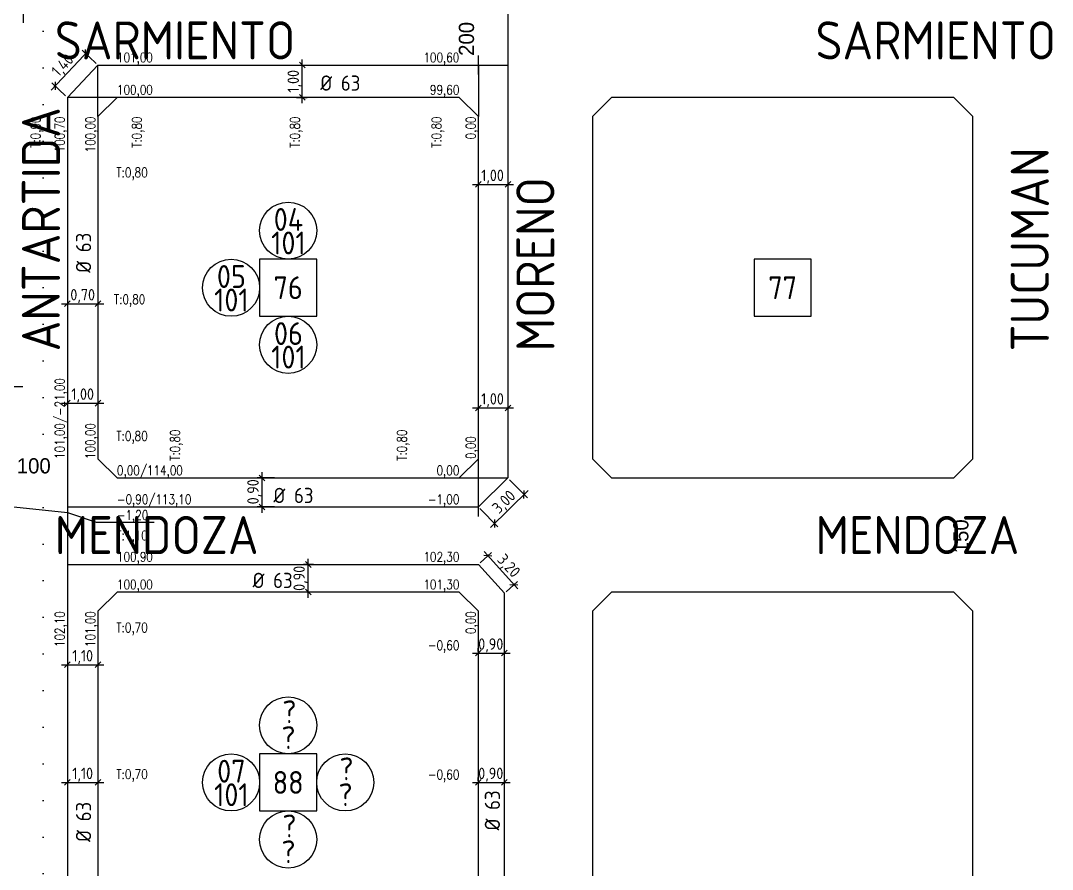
# Model space of a CAD drawing. Extents: x -48 to 13651, y -112 to 3468.
# Drawn here: x 2791.9 to 3063.2, y 1136.3 to 1359.3 of the extents above; entities that cross this region are included whole.
import ezdxf
from ezdxf.enums import TextEntityAlignment as Align

# ---------------------------------------------------------------- set-up
doc = ezdxf.new("R2010")
doc.units = 0
doc.header["$LTSCALE"] = 6
doc.header["$MEASUREMENT"] = 0
doc.linetypes.add('DOT2', pattern=[3.175, 0, -3.175])
doc.layers.get('0').update_dxf_attribs({"linetype": 'CONTINUOUS'})
doc.layers.get('DEFPOINTS').update_dxf_attribs({"linetype": 'CONTINUOUS'})
for name, color, linetype in [('AMPLIACIONES', 2, 'CONTINUOUS'), ('CAS', 7, 'CONTINUOUS'), ('Caño 110mm', 170, 'CONTINUOUS'), ('COTA', 2, 'CONTINUOUS'), ('MANZANAS', 7, 'CONTINUOUS'), ('NUMCASA', 12, 'CONTINUOUS'), ('NUMERO-CROQUIS', 13, 'CONTINUOUS'), ('NUMERO-MANZANA', 4, 'CONTINUOUS'), ('P63', 172, 'CONTINUOUS'), ('PROGRESIVA', 60, 'CONTINUOUS'), ('RADIO', 4, 'DOT2'), ('TXTDIAMETRO', 7, 'CONTINUOUS')]:
    doc.layers.add(name, color=color, linetype=linetype)
doc.layers.add('ATENCION', color=7, linetype='CONTINUOUS', plot=False)
doc.styles.add('ABADIMTCONDE', font='isocp.shx')
doc.styles.add('GEOSLAB703LTBT', font='isocp.shx', dxfattribs={"width": 0.9, "height": 8})
doc.styles.add('GOTHICE', font='GOTHICE.shx', dxfattribs={"height": 0.6})
doc.styles.add('ROMANS', font='romans.shx', dxfattribs={"width": 0.8, "height": 2.5})
doc.dimstyles.new('COTA02', dxfattribs={"dimtxt": 3, "dimasz": 1.5, "dimexe": 1.25, "dimexo": 0.625, "dimgap": 0.3, "dimtad": 1, "dimtoh": 1, "dimdsep": 46, "dimlunit": 6, "dimtxsty": 'ABADIMTCONDE', "dimblk1": 'OBLIQUE', "dimblk2": 'OBLIQUE', "dimsah": 1, "dimcen": 2.5, "dimdle": 1.5, "dimclrd": 60, "dimclre": 60, "dimclrt": 256, "dimadec": 0, "dimazin": 0, "dimtfac": 1, "dimtix": 1, "dimtofl": 0, "dimtmove": 0, "dimatfit": 0, "dimldrblk": 'OBLIQUE', "dimfxl": 1, "dimtolj": 1, "dimtzin": 0, "dimarcsym": 0})

# ---------------------------------------------------------------- blocks, each defined once
blk = doc.blocks.new('CUADRADO')
at = {"layer": 'NUMERO-MANZANA', "linetype": 'Continuous'}
blk.add_lwpolyline([(-7.5, -7.5), (7.5, -7.5), (7.5, 7.5), (-7.5, 7.5)], close=True, dxfattribs=at)
blk = doc.blocks.new('_OBLIQUE')
at = {"color": 0, "linetype": 'ByBlock'}
blk.add_line((-0.5, -0.5), (0.5, 0.5), dxfattribs=at)
blk = doc.blocks.new('*D1608')
at = {"layer": 'DEFPOINTS', "color": 0, "transparency": 16777216}
for p in [(2863.83, 1347.65), (2865.95, 1347.65), (2863.83, 1339.15)]:
    blk.add_point(p, dxfattribs=at)
at = {"layer": 'PROGRESIVA', "color": 60, "lineweight": -2, "transparency": 16777216}
for p, q in [((2865.95, 1337.65), (2865.95, 1349.15)), ((2864.46, 1347.65), (2867.2, 1347.65)), ((2864.46, 1339.15), (2867.2, 1339.15))]:
    blk.add_line(p, q, dxfattribs=at)
at = {"layer": 'PROGRESIVA', "color": 60, "lineweight": -2, "transparency": 16777216, "xscale": 1.5, "yscale": 1.5, "zscale": 1.5}
for p, rotation in [((2865.95, 1347.65), 90), ((2865.95, 1339.15), 270)]:
    blk.add_blockref('_OBLIQUE', p, dxfattribs=dict(at, rotation=rotation))
at = {"layer": 'PROGRESIVA', "transparency": 16777216, "insert": (2863.92, 1343.4), "char_height": 3, "attachment_point": 5, "rotation": 90, "style": 'ABADIMTCONDE'}
blk.add_mtext('\\A1;1,00', dxfattribs=at)
blk = doc.blocks.new('*D1609')
at = {"layer": 'COTA', "color": 60, "lineweight": -2, "transparency": 16777216}
for p, q in [((2804.18, 1285.86), (2804.18, 1283.68)), ((2812.23, 1285.86), (2812.23, 1283.68)), ((2802.68, 1284.93), (2813.73, 1284.93))]:
    blk.add_line(p, q, dxfattribs=at)
at = {"layer": 'DEFPOINTS', "color": 0, "transparency": 16777216}
for p in [(2804.18, 1286.49), (2812.23, 1286.49), (2812.23, 1284.93)]:
    blk.add_point(p, dxfattribs=at)
at = {"layer": 'COTA', "color": 60, "lineweight": -2, "transparency": 16777216, "xscale": 1.5, "yscale": 1.5, "zscale": 1.5, "rotation": 180}
blk.add_blockref('_OBLIQUE', (2804.18, 1284.93), dxfattribs=at)
at = {"layer": 'COTA', "color": 60, "lineweight": -2, "transparency": 16777216, "xscale": 1.5, "yscale": 1.5, "zscale": 1.5}
blk.add_blockref('_OBLIQUE', (2812.23, 1284.93), dxfattribs=at)
at = {"layer": 'COTA', "transparency": 16777216, "insert": (2808.21, 1286.95), "char_height": 3, "attachment_point": 5, "style": 'ABADIMTCONDE'}
blk.add_mtext('\\A1;0,70', dxfattribs=at)
blk = doc.blocks.new('*D1610')
at = {"layer": 'COTA', "color": 60, "lineweight": -2, "transparency": 16777216}
for p, q in [((2802.68, 1258.81), (2813.73, 1258.81)), ((2804.18, 1259.75), (2804.18, 1257.56)), ((2812.23, 1259.75), (2812.23, 1257.56))]:
    blk.add_line(p, q, dxfattribs=at)
at = {"layer": 'DEFPOINTS', "color": 0, "transparency": 16777216}
for p in [(2804.18, 1260.37), (2812.23, 1260.37), (2812.23, 1258.81)]:
    blk.add_point(p, dxfattribs=at)
at = {"layer": 'COTA', "color": 60, "lineweight": -2, "transparency": 16777216, "xscale": 1.5, "yscale": 1.5, "zscale": 1.5, "rotation": 180}
blk.add_blockref('_OBLIQUE', (2804.18, 1258.81), dxfattribs=at)
at = {"layer": 'COTA', "color": 60, "lineweight": -2, "transparency": 16777216, "xscale": 1.5, "yscale": 1.5, "zscale": 1.5}
blk.add_blockref('_OBLIQUE', (2812.23, 1258.81), dxfattribs=at)
at = {"layer": 'COTA', "transparency": 16777216, "insert": (2808.21, 1260.84), "char_height": 3, "attachment_point": 5, "style": 'ABADIMTCONDE'}
blk.add_mtext('\\A1;1,00', dxfattribs=at)
blk = doc.blocks.new('*D1611')
at = {"layer": 'COTA', "color": 60, "lineweight": -2, "transparency": 16777216}
for p, q in [((2855.36, 1230.03), (2855.36, 1240.65)), ((2858.6, 1239.15), (2854.11, 1239.15)), ((2858.6, 1231.53), (2854.11, 1231.53))]:
    blk.add_line(p, q, dxfattribs=at)
at = {"layer": 'DEFPOINTS', "color": 0, "transparency": 16777216}
for p in [(2855.36, 1239.15), (2859.23, 1239.15), (2859.23, 1231.53)]:
    blk.add_point(p, dxfattribs=at)
at = {"layer": 'COTA', "color": 60, "lineweight": -2, "transparency": 16777216, "xscale": 1.5, "yscale": 1.5, "zscale": 1.5}
for p, rotation in [((2855.36, 1239.15), 90), ((2855.36, 1231.53), 270)]:
    blk.add_blockref('_OBLIQUE', p, dxfattribs=dict(at, rotation=rotation))
at = {"layer": 'COTA', "transparency": 16777216, "insert": (2853.34, 1235.52), "char_height": 3, "attachment_point": 5, "rotation": 90, "style": 'ABADIMTCONDE'}
blk.add_mtext('\\A1;0,90', dxfattribs=at)
blk = doc.blocks.new('*D1612')
at = {"layer": 'COTA', "color": 60, "lineweight": -2, "transparency": 16777216}
for p, q in [((2804.18, 1190.99), (2804.18, 1188.8)), ((2812.23, 1190.99), (2812.23, 1188.8)), ((2802.68, 1190.05), (2813.73, 1190.05))]:
    blk.add_line(p, q, dxfattribs=at)
at = {"layer": 'DEFPOINTS', "color": 0, "transparency": 16777216}
for p in [(2804.18, 1191.62), (2812.23, 1191.62), (2812.23, 1190.05)]:
    blk.add_point(p, dxfattribs=at)
at = {"layer": 'COTA', "color": 60, "lineweight": -2, "transparency": 16777216, "xscale": 1.5, "yscale": 1.5, "zscale": 1.5, "rotation": 180}
blk.add_blockref('_OBLIQUE', (2804.18, 1190.05), dxfattribs=at)
at = {"layer": 'COTA', "color": 60, "lineweight": -2, "transparency": 16777216, "xscale": 1.5, "yscale": 1.5, "zscale": 1.5}
blk.add_blockref('_OBLIQUE', (2812.23, 1190.05), dxfattribs=at)
at = {"layer": 'COTA', "transparency": 16777216, "insert": (2808.21, 1192.08), "char_height": 3, "attachment_point": 5, "style": 'ABADIMTCONDE'}
blk.add_mtext('\\A1;1,10', dxfattribs=at)
blk = doc.blocks.new('*D1614')
at = {"layer": 'COTA', "color": 60, "lineweight": -2, "transparency": 16777216}
for p, q in [((2802.68, 1159.15), (2813.73, 1159.15)), ((2804.18, 1160.08), (2804.18, 1157.9)), ((2812.23, 1160.08), (2812.23, 1157.9))]:
    blk.add_line(p, q, dxfattribs=at)
at = {"layer": 'DEFPOINTS', "color": 0, "transparency": 16777216}
for p in [(2804.18, 1160.71), (2812.23, 1160.71), (2812.23, 1159.15)]:
    blk.add_point(p, dxfattribs=at)
at = {"layer": 'COTA', "color": 60, "lineweight": -2, "transparency": 16777216, "xscale": 1.5, "yscale": 1.5, "zscale": 1.5, "rotation": 180}
blk.add_blockref('_OBLIQUE', (2804.18, 1159.15), dxfattribs=at)
at = {"layer": 'COTA', "color": 60, "lineweight": -2, "transparency": 16777216, "xscale": 1.5, "yscale": 1.5, "zscale": 1.5}
blk.add_blockref('_OBLIQUE', (2812.23, 1159.15), dxfattribs=at)
at = {"layer": 'COTA', "transparency": 16777216, "insert": (2808.21, 1161.17), "char_height": 3, "attachment_point": 5, "style": 'ABADIMTCONDE'}
blk.add_mtext('\\A1;1,10', dxfattribs=at)
blk = doc.blocks.new('D63')
at = {"layer": 'TXTDIAMETRO', "color": 7, "ltscale": 0.1, "style": 'ABADIMTCONDE'}
blk.add_text('Ø 63', height=4, dxfattribs=at).set_placement((0, 0), align=Align.MIDDLE)
blk = doc.blocks.new('*D1669')
at = {"layer": 'COTA', "color": 60, "lineweight": -2, "transparency": 16777216}
for p, q in [((2810.04, 1351.78), (2799.94, 1341.08)), ((2811.77, 1348.08), (2808.11, 1351.55)), ((2803.73, 1339.56), (2800.06, 1343.03))]:
    blk.add_line(p, q, dxfattribs=at)
at = {"layer": 'DEFPOINTS', "color": 0, "transparency": 16777216}
for p in [(2812.23, 1347.65), (2800.97, 1342.17), (2804.18, 1339.13)]:
    blk.add_point(p, dxfattribs=at)
at = {"layer": 'COTA', "color": 60, "lineweight": -2, "transparency": 16777216, "xscale": 1.5, "yscale": 1.5, "zscale": 1.5}
for p, rotation in [((2809.01, 1350.69), 46.63457617366181), ((2800.97, 1342.17), 226.6345761736619)]:
    blk.add_blockref('_OBLIQUE', p, dxfattribs=dict(at, rotation=rotation))
at = {"layer": 'COTA', "transparency": 16777216, "insert": (2803.14, 1347.42), "char_height": 3, "attachment_point": 5, "rotation": 46.6346, "style": 'ABADIMTCONDE'}
blk.add_mtext('\\A1;1,40', dxfattribs=at)
blk = doc.blocks.new('*D1762')
at = {"layer": 'COTA', "color": 60, "lineweight": -2, "transparency": 16777216}
for p, q in [((2868.9, 1216.41), (2866.25, 1216.41)), ((2867.5, 1207.65), (2867.5, 1217.91)), ((2868.9, 1209.15), (2866.25, 1209.15))]:
    blk.add_line(p, q, dxfattribs=at)
at = {"layer": 'DEFPOINTS', "color": 0, "transparency": 16777216}
for p in [(2867.5, 1216.41), (2869.53, 1216.41), (2869.53, 1209.15)]:
    blk.add_point(p, dxfattribs=at)
at = {"layer": 'COTA', "color": 60, "lineweight": -2, "transparency": 16777216, "xscale": 1.5, "yscale": 1.5, "zscale": 1.5}
for p, rotation in [((2867.5, 1216.41), 90), ((2867.5, 1209.15), 270)]:
    blk.add_blockref('_OBLIQUE', p, dxfattribs=dict(at, rotation=rotation))
at = {"layer": 'COTA', "transparency": 16777216, "insert": (2865.47, 1212.77), "char_height": 3, "attachment_point": 5, "rotation": 90, "style": 'ABADIMTCONDE'}
blk.add_mtext('\\A1;0,90', dxfattribs=at)
blk = doc.blocks.new('*D1763')
at = {"layer": 'COTA', "color": 60, "lineweight": -2, "transparency": 16777216}
for p, q in [((2912.7, 1216.83), (2915.68, 1219.53)), ((2913.75, 1219.8), (2922.61, 1210.02)), ((2919.55, 1209.27), (2922.53, 1211.97))]:
    blk.add_line(p, q, dxfattribs=at)
at = {"layer": 'DEFPOINTS', "color": 0, "transparency": 16777216}
for p in [(2912.23, 1216.41), (2921.6, 1211.13), (2919.08, 1208.85)]:
    blk.add_point(p, dxfattribs=at)
at = {"layer": 'COTA', "color": 60, "lineweight": -2, "transparency": 16777216, "xscale": 1.5, "yscale": 1.5, "zscale": 1.5}
for p, rotation in [((2914.75, 1218.69), 132.1593916604367), ((2921.6, 1211.13), 312.1593916604368)]:
    blk.add_blockref('_OBLIQUE', p, dxfattribs=dict(at, rotation=rotation))
at = {"layer": 'COTA', "transparency": 16777216, "insert": (2920.02, 1215.89), "char_height": 3, "attachment_point": 5, "rotation": 312.1594, "style": 'ABADIMTCONDE'}
blk.add_mtext('\\A1;3,20', dxfattribs=at)
blk = doc.blocks.new('*D1766')
at = {"layer": 'COTA', "color": 60, "lineweight": -2, "transparency": 16777216}
for p, q in [((2910.73, 1159.15), (2920.58, 1159.15)), ((2912.23, 1159.6), (2912.23, 1160.4)), ((2919.08, 1159.6), (2919.08, 1160.4))]:
    blk.add_line(p, q, dxfattribs=at)
at = {"layer": 'DEFPOINTS', "color": 0, "transparency": 16777216}
for p in [(2912.23, 1158.98), (2919.08, 1159.15), (2919.08, 1158.98)]:
    blk.add_point(p, dxfattribs=at)
at = {"layer": 'COTA', "color": 60, "lineweight": -2, "transparency": 16777216, "xscale": 1.5, "yscale": 1.5, "zscale": 1.5, "rotation": 180}
blk.add_blockref('_OBLIQUE', (2912.23, 1159.15), dxfattribs=at)
at = {"layer": 'COTA', "color": 60, "lineweight": -2, "transparency": 16777216, "xscale": 1.5, "yscale": 1.5, "zscale": 1.5}
blk.add_blockref('_OBLIQUE', (2919.08, 1159.15), dxfattribs=at)
at = {"layer": 'COTA', "transparency": 16777216, "insert": (2915.5, 1161.17), "char_height": 3, "attachment_point": 5, "style": 'ABADIMTCONDE'}
blk.add_mtext('\\A1;0,90', dxfattribs=at)
blk = doc.blocks.new('*D1767')
at = {"layer": 'COTA', "color": 60, "lineweight": -2, "transparency": 16777216}
for p, q in [((2912.23, 1193.58), (2912.23, 1194.38)), ((2919.08, 1193.58), (2919.08, 1194.38)), ((2910.73, 1193.13), (2920.58, 1193.13))]:
    blk.add_line(p, q, dxfattribs=at)
at = {"layer": 'DEFPOINTS', "color": 0, "transparency": 16777216}
for p in [(2912.23, 1192.96), (2919.08, 1193.13), (2919.08, 1192.96)]:
    blk.add_point(p, dxfattribs=at)
at = {"layer": 'COTA', "color": 60, "lineweight": -2, "transparency": 16777216, "xscale": 1.5, "yscale": 1.5, "zscale": 1.5, "rotation": 180}
blk.add_blockref('_OBLIQUE', (2912.23, 1193.13), dxfattribs=at)
at = {"layer": 'COTA', "color": 60, "lineweight": -2, "transparency": 16777216, "xscale": 1.5, "yscale": 1.5, "zscale": 1.5}
blk.add_blockref('_OBLIQUE', (2919.08, 1193.13), dxfattribs=at)
at = {"layer": 'COTA', "transparency": 16777216, "insert": (2915.5, 1195.15), "char_height": 3, "attachment_point": 5, "style": 'ABADIMTCONDE'}
blk.add_mtext('\\A1;0,90', dxfattribs=at)
blk = doc.blocks.new('*D1768')
at = {"layer": 'COTA', "color": 60, "lineweight": -2, "transparency": 16777216}
for p, q in [((2920.44, 1238.7), (2925.12, 1233.93)), ((2925.31, 1235.87), (2915.4, 1226.16)), ((2912.67, 1231.09), (2917.35, 1226.32))]:
    blk.add_line(p, q, dxfattribs=at)
at = {"layer": 'DEFPOINTS', "color": 0, "transparency": 16777216}
for p in [(2920, 1239.15), (2912.23, 1231.53), (2916.47, 1227.21)]:
    blk.add_point(p, dxfattribs=at)
at = {"layer": 'COTA', "color": 60, "lineweight": -2, "transparency": 16777216, "xscale": 1.5, "yscale": 1.5, "zscale": 1.5}
for p, rotation in [((2924.24, 1234.82), 44.41223671476833), ((2916.47, 1227.21), 224.4122367147683)]:
    blk.add_blockref('_OBLIQUE', p, dxfattribs=dict(at, rotation=rotation))
at = {"layer": 'COTA', "transparency": 16777216, "insert": (2919.15, 1232.66), "char_height": 3, "attachment_point": 5, "rotation": 44.4122, "style": 'ABADIMTCONDE'}
blk.add_mtext('\\A1;3,00', dxfattribs=at)
blk = doc.blocks.new('*D1769')
at = {"layer": 'COTA', "color": 60, "lineweight": -2, "transparency": 16777216}
for p, q in [((2910.73, 1257.57), (2921.5, 1257.57)), ((2912.23, 1257.54), (2912.23, 1256.32)), ((2920, 1257.54), (2920, 1256.32))]:
    blk.add_line(p, q, dxfattribs=at)
at = {"layer": 'DEFPOINTS', "color": 0, "transparency": 16777216}
for p in [(2912.23, 1258.16), (2920, 1258.16), (2920, 1257.57)]:
    blk.add_point(p, dxfattribs=at)
at = {"layer": 'COTA', "color": 60, "lineweight": -2, "transparency": 16777216, "xscale": 1.5, "yscale": 1.5, "zscale": 1.5, "rotation": 180}
blk.add_blockref('_OBLIQUE', (2912.23, 1257.57), dxfattribs=at)
at = {"layer": 'COTA', "color": 60, "lineweight": -2, "transparency": 16777216, "xscale": 1.5, "yscale": 1.5, "zscale": 1.5}
blk.add_blockref('_OBLIQUE', (2920, 1257.57), dxfattribs=at)
at = {"layer": 'COTA', "transparency": 16777216, "insert": (2915.97, 1259.59), "char_height": 3, "attachment_point": 5, "style": 'ABADIMTCONDE'}
blk.add_mtext('\\A1;1,00', dxfattribs=at)
blk = doc.blocks.new('*D1770')
at = {"layer": 'COTA', "color": 60, "lineweight": -2, "transparency": 16777216}
for p, q in [((2910.73, 1316.31), (2921.5, 1316.31)), ((2912.23, 1316.28), (2912.23, 1315.06)), ((2920, 1316.28), (2920, 1315.06))]:
    blk.add_line(p, q, dxfattribs=at)
at = {"layer": 'DEFPOINTS', "color": 0, "transparency": 16777216}
for p in [(2912.23, 1316.9), (2920, 1316.9), (2920, 1316.31)]:
    blk.add_point(p, dxfattribs=at)
at = {"layer": 'COTA', "color": 60, "lineweight": -2, "transparency": 16777216, "xscale": 1.5, "yscale": 1.5, "zscale": 1.5, "rotation": 180}
blk.add_blockref('_OBLIQUE', (2912.23, 1316.31), dxfattribs=at)
at = {"layer": 'COTA', "color": 60, "lineweight": -2, "transparency": 16777216, "xscale": 1.5, "yscale": 1.5, "zscale": 1.5}
blk.add_blockref('_OBLIQUE', (2920, 1316.31), dxfattribs=at)
at = {"layer": 'COTA', "transparency": 16777216, "insert": (2915.97, 1318.33), "char_height": 3, "attachment_point": 5, "style": 'ABADIMTCONDE'}
blk.add_mtext('\\A1;1,00', dxfattribs=at)

msp = doc.modelspace()

# ---------------------------------------------------------------- linework, layer by layer
at = {"layer": 'CAS', "ltscale": 0.1}
for p, q in [((2792.614, 1358.735), (2792.614, 1363.735)), ((2912.234, 1345.158), (2912.234, 1350.158)), ((2787.738, 1263.145), (2792.453, 1263.145)), ((2912.234, 1229.033), (2912.234, 1234.033))]:
    msp.add_line(p, q, dxfattribs=at)
at = {"layer": 'Caño 110mm'}
for p, q in [((2920.003, 1361.235), (2920.003, 1347.658)), ((2912.234, 1347.658), (2920.003, 1347.658)), ((2920.003, 1347.658), (2920.003, 1239.145)), ((2920.003, 1239.145), (2912.234, 1231.533)), ((2804.182, 1216.412), (2912.234, 1216.412)), ((2912.234, 1216.412), (2919.084, 1208.846)), ((2919.084, 1109.11), (2919.084, 1208.846))]:
    msp.add_line(p, q, dxfattribs=at)
at = {"layer": 'Caño 110mm', "ltscale": 0.1}
for p, q in [((2804.182, 1339.132), (2812.229, 1347.651)), ((2812.229, 1347.651), (2912.234, 1347.658)), ((2804.182, 1339.132), (2804.182, 1231.533)), ((2790.095, 1231.533), (2804.182, 1230.067)), ((2804.182, 1231.533), (2912.234, 1231.533)), ((2804.182, 1230.067), (2804.182, 1216.412)), ((2804.182, 1216.412), (2804.182, 1101.212))]:
    msp.add_line(p, q, dxfattribs=at)
at = {"layer": 'MANZANAS'}
for p, q in [((2812.234, 1334.145), (2817.234, 1339.145)), ((2907.234, 1339.145), (2817.234, 1339.145)), ((2912.234, 1334.145), (2907.234, 1339.145)), ((2947.234, 1339.145), (2942.234, 1334.145)), ((3037.234, 1339.145), (2947.234, 1339.145)), ((3042.234, 1334.145), (3037.234, 1339.145)), ((2812.234, 1334.145), (2812.234, 1244.145)), ((2912.234, 1244.145), (2912.234, 1334.145)), ((2942.234, 1334.145), (2942.234, 1244.145)), ((3042.234, 1244.145), (3042.234, 1334.145)), ((2817.234, 1239.145), (2812.234, 1244.145)), ((2912.234, 1244.145), (2907.234, 1239.145)), ((2947.234, 1239.145), (2942.234, 1244.145)), ((3037.234, 1239.145), (3042.234, 1244.145)), ((2817.234, 1239.145), (2907.234, 1239.145)), ((2947.234, 1239.145), (3037.234, 1239.145)), ((2817.234, 1209.145), (2812.234, 1204.145)), ((2907.234, 1209.145), (2817.234, 1209.145)), ((2907.234, 1209.145), (2912.234, 1204.145)), ((2942.234, 1204.145), (2947.234, 1209.145)), ((3037.234, 1209.145), (2947.234, 1209.145)), ((3042.234, 1204.145), (3037.234, 1209.145)), ((2812.234, 1204.145), (2812.234, 1114.145)), ((2912.234, 1114.145), (2912.234, 1204.145)), ((2942.234, 1204.145), (2942.234, 1115.145)), ((3042.234, 1115.145), (3042.234, 1204.145))]:
    msp.add_line(p, q, dxfattribs=at)
at = {"layer": 'NUMERO-CROQUIS'}
for centre in [(2862.234, 1304.145), (2847.234, 1289.145), (2862.234, 1274.145), (2862.234, 1174.145), (2847.234, 1159.145), (2877.234, 1159.145), (2862.234, 1144.145)]:
    msp.add_circle(centre, 7.5, dxfattribs=at)
at = {"layer": 'NUMERO-MANZANA'}
for points in [[(2854.734, 1281.645), (2869.734, 1281.645), (2869.734, 1296.645), (2854.734, 1296.645)], [(2984.734, 1281.645), (2999.734, 1281.645), (2999.734, 1296.645), (2984.734, 1296.645)]]:
    msp.add_lwpolyline(points, close=True, dxfattribs=at)
at = {"layer": 'P63'}
msp.add_line((2804.182, 1231.533), (2804.182, 1230.067), dxfattribs=at)
at = {"layer": 'PROGRESIVA'}
for p, q in [((2812.234, 1334.145), (2812.234, 1347.633)), ((2912.234, 1347.658), (2912.234, 1334.145)), ((2817.234, 1339.145), (2804.181, 1339.145)), ((2912.234, 1231.533), (2912.234, 1244.145)), ((2907.234, 1239.145), (2920.003, 1239.145)), ((2804.182, 1230.068), (2811.777, 1227.518)), ((2811.777, 1227.518), (2827.043, 1227.518))]:
    msp.add_line(p, q, dxfattribs=at)
at = {"layer": 'RADIO', "color": 4, "ltscale": 0.5}
msp.add_line((2797.835, 971.543), (2797.835, 1483.715), dxfattribs=at)

# ---------------------------------------------------------------- block references
at = {"layer": 'AMPLIACIONES', "ltscale": 0.1}
msp.add_blockref('CUADRADO', (2862.234, 1159.145), dxfattribs=at)
at = {"layer": 'TXTDIAMETRO'}
for p in [(2875.955, 1342.926), (2863.634, 1234.56), (2858.157, 1212.231)]:
    msp.add_blockref('D63', p, dxfattribs=at)
at = {"layer": 'TXTDIAMETRO', "rotation": 90}
for p in [(2808.426, 1298.333), (2915.925, 1151.779), (2808.426, 1148.774)]:
    msp.add_blockref('D63', p, dxfattribs=at)

# ---------------------------------------------------------------- texts
at = {"layer": 'ATENCION', "style": 'GEOSLAB703LTBT'}
for s, p in [('SARMIENTO', (2800.887, 1354.145)), ('SARMIENTO', (3000.887, 1354.145)), ('MENDOZA', (2800.887, 1224.145)), ('MENDOZA', (3000.887, 1224.145))]:
    msp.add_text(s, height=10, dxfattribs=at).set_placement(p, align=Align.MIDDLE_LEFT)
for s, p in [('ANTARTIDA', (2797.234, 1272.415)), ('TUCUMAN', (3057.234, 1272.415)), ('MORENO', (2927.234, 1272.415))]:
    msp.add_text(s, height=10, rotation=90, dxfattribs=at).set_placement(p, align=Align.MIDDLE_LEFT)
at = {"layer": 'NUMCASA', "color": 12, "linetype": 'Continuous', "style": 'GOTHICE'}
for s, p in [('200', (2912.302, 1354.532)), ('150', (3042.275, 1223.821))]:
    msp.add_text(s, height=4, rotation=90, dxfattribs=at).set_placement(p, align=Align.BOTTOM_CENTER)
msp.add_text('100', height=4, dxfattribs=at).set_placement((2795.345, 1239.145), align=Align.BOTTOM_CENTER)
at = {"layer": 'NUMERO-CROQUIS', "style": 'GEOSLAB703LTBT'}
for s, p in [('04', (2862.305, 1307.089)), ('101', (2862.305, 1300.911)), ('05', (2847.305, 1292.089)), ('101', (2847.305, 1285.911)), ('06', (2862.305, 1277.089)), ('101', (2862.305, 1270.911)), ('?', (2862.535, 1177.709)), ('?', (2862.305, 1170.911)), ('07', (2847.305, 1162.089)), ('?', (2877.535, 1162.709)), ('101', (2847.305, 1155.911)), ('?', (2877.305, 1155.911)), ('?', (2862.535, 1147.709)), ('?', (2862.305, 1140.911))]:
    msp.add_text(s, height=6, dxfattribs=at).set_placement(p, align=Align.MIDDLE)
at = {"layer": 'NUMERO-MANZANA', "style": 'GEOSLAB703LTBT'}
for s, p in [('76', (2862.234, 1289.145)), ('77', (2992.234, 1289.145)), ('88', (2862.234, 1159.145))]:
    msp.add_text(s, height=6, dxfattribs=at).set_placement(p, align=Align.MIDDLE)
at = {"layer": 'PROGRESIVA', "style": 'ROMANS', "width": 0.8}
for s, p in [('101,00', (2817.234, 1347.65)), ('100,00', (2817.234, 1339.145)), ('T:0,80', (2817.071, 1317.45)), ('T:0,80', (2816.435, 1284.092)), ('T:0,80', (2817.071, 1248.173)), ('0,00/114,00', (2817.234, 1239.145)), ('-0,90/113,10', (2817.234, 1231.533)), ('-1,20', (2817.234, 1227.397)), ('T:1,10', (2817.071, 1222.046)), ('100,90', (2817.234, 1216.412)), ('100,00', (2817.234, 1209.145)), ('T:0,70', (2817.071, 1197.829)), ('T:0,70', (2817.071, 1159.295))]:
    msp.add_text(s, height=2.5, dxfattribs=at).set_placement(p, align=Align.BOTTOM_LEFT)
for s, p in [('100,60', (2907.226, 1347.658)), ('99,60', (2907.234, 1339.145)), ('0,00', (2907.234, 1239.145)), ('-1,00', (2907.234, 1231.533)), ('102,30', (2907.234, 1216.412)), ('101,30', (2907.234, 1209.145)), ('-0,60', (2907.234, 1193.173)), ('-0,60', (2907.234, 1159.192))]:
    msp.add_text(s, height=2.5, dxfattribs=at).set_placement(p, align=Align.BOTTOM_RIGHT)
for s, p in [('T:0,90', (2797.835, 1334.145)), ('100,70', (2804.182, 1334.145)), ('100,00', (2812.234, 1334.145)), ('T:0,80', (2824.452, 1334.145)), ('T:0,80', (2866.018, 1334.145)), ('T:0,80', (2903.22, 1334.145)), ('0,00', (2912.234, 1334.145)), ('102,10', (2804.182, 1204.145)), ('101,00', (2812.234, 1204.145)), ('0,00', (2912.234, 1204.145))]:
    msp.add_text(s, height=2.5, rotation=90, dxfattribs=at).set_placement(p, align=Align.BOTTOM_RIGHT)
for s, p in [('101,00/-21,00', (2804.182, 1244.145)), ('100,00', (2812.234, 1244.145)), ('T:0,80', (2834.5, 1243.652)), ('T:0,80', (2894.143, 1243.652)), ('0,00', (2912.234, 1244.145))]:
    msp.add_text(s, height=2.5, rotation=90, dxfattribs=at).set_placement(p, align=Align.BOTTOM_LEFT)

# ---------------------------------------------------------------- dimensions: what is measured, and where the dimension line sits
at = {"layer": 'COTA'}
for base, p1, p2, angle, text, picture, middle, dimtype in [((2800.968, 1342.168), (2812.229, 1347.651), (2804.182, 1339.132), 226.63458, '1,40', '*D1669', (2804.613, 1346.028), 161), ((2855.364, 1239.145), (2859.23, 1231.533), (2859.23, 1239.145), 90, '0,90', '*D1611', (2855.364, 1235.518), 160), ((2916.471, 1227.209), (2920.003, 1239.145), (2912.234, 1231.533), 224.41224, '3,00', '*D1768', (2920.562, 1231.217), 161), ((2921.603, 1211.127), (2912.234, 1216.412), (2919.084, 1208.846), 312.15939, '3,20', '*D1763', (2918.522, 1214.53), 161), ((2867.496, 1216.412), (2869.527, 1209.145), (2869.527, 1216.412), 90, '0,90', '*D1762', (2867.496, 1212.772), 160)]:
    dim = msp.add_linear_dim(base=base, p1=p1, p2=p2, angle=angle, text=text, dimstyle='COTA02', dxfattribs=at)
    dim.commit()
    dim.dimension.update_dxf_attribs({"geometry": picture, "text_midpoint": middle, "dimtype": dimtype})
for base, p1, p2, text, picture, middle in [((2920.003, 1316.308), (2912.234, 1316.901), (2920.003, 1316.901), '1,00', '*D1770', (2915.973, 1316.308)), ((2920.003, 1257.57), (2912.234, 1258.163), (2920.003, 1258.163), '1,00', '*D1769', (2915.973, 1257.57)), ((2919.084, 1193.126), (2912.234, 1192.96), (2919.084, 1192.96), '0,90', '*D1767', (2915.5, 1193.126)), ((2919.084, 1159.145), (2912.234, 1158.979), (2919.084, 1158.979), '0,90', '*D1766', (2915.5, 1159.145))]:
    dim = msp.add_linear_dim(base=base, p1=p1, p2=p2, text=text, dimstyle='COTA02', dxfattribs=at)
    dim.commit()
    dim.dimension.update_dxf_attribs({"geometry": picture, "text_midpoint": middle, "dimtype": 160})
at = {"layer": 'COTA', "color": 12}
for base, p1, p2, text, picture, middle in [((2812.234, 1284.926), (2804.182, 1286.487), (2812.234, 1286.487), '0,70', '*D1609', (2808.208, 1286.951)), ((2812.234, 1258.812), (2804.182, 1260.374), (2812.234, 1260.374), '1,00', '*D1610', (2808.208, 1260.837)), ((2812.234, 1190.054), (2804.182, 1191.615), (2812.234, 1191.615), '1,10', '*D1612', (2808.208, 1192.079)), ((2812.234, 1159.145), (2804.182, 1160.707), (2812.234, 1160.707), '1,10', '*D1614', (2808.208, 1161.17))]:
    dim = msp.add_linear_dim(base=base, p1=p1, p2=p2, text=text, dimstyle='COTA02', dxfattribs=at)
    dim.commit()
    dim.dimension.update_dxf_attribs({"geometry": picture, "text_midpoint": middle})
at = {"layer": 'PROGRESIVA'}
dim = msp.add_linear_dim(base=(2865.948, 1347.65), p1=(2863.834, 1339.145), p2=(2863.834, 1347.65), angle=90, text='1,00', dimstyle='COTA02', dxfattribs=at)
dim.commit()
dim.dimension.update_dxf_attribs({"geometry": '*D1608', "text_midpoint": (2863.923, 1343.398)})

doc.saveas('drawing.dxf')
